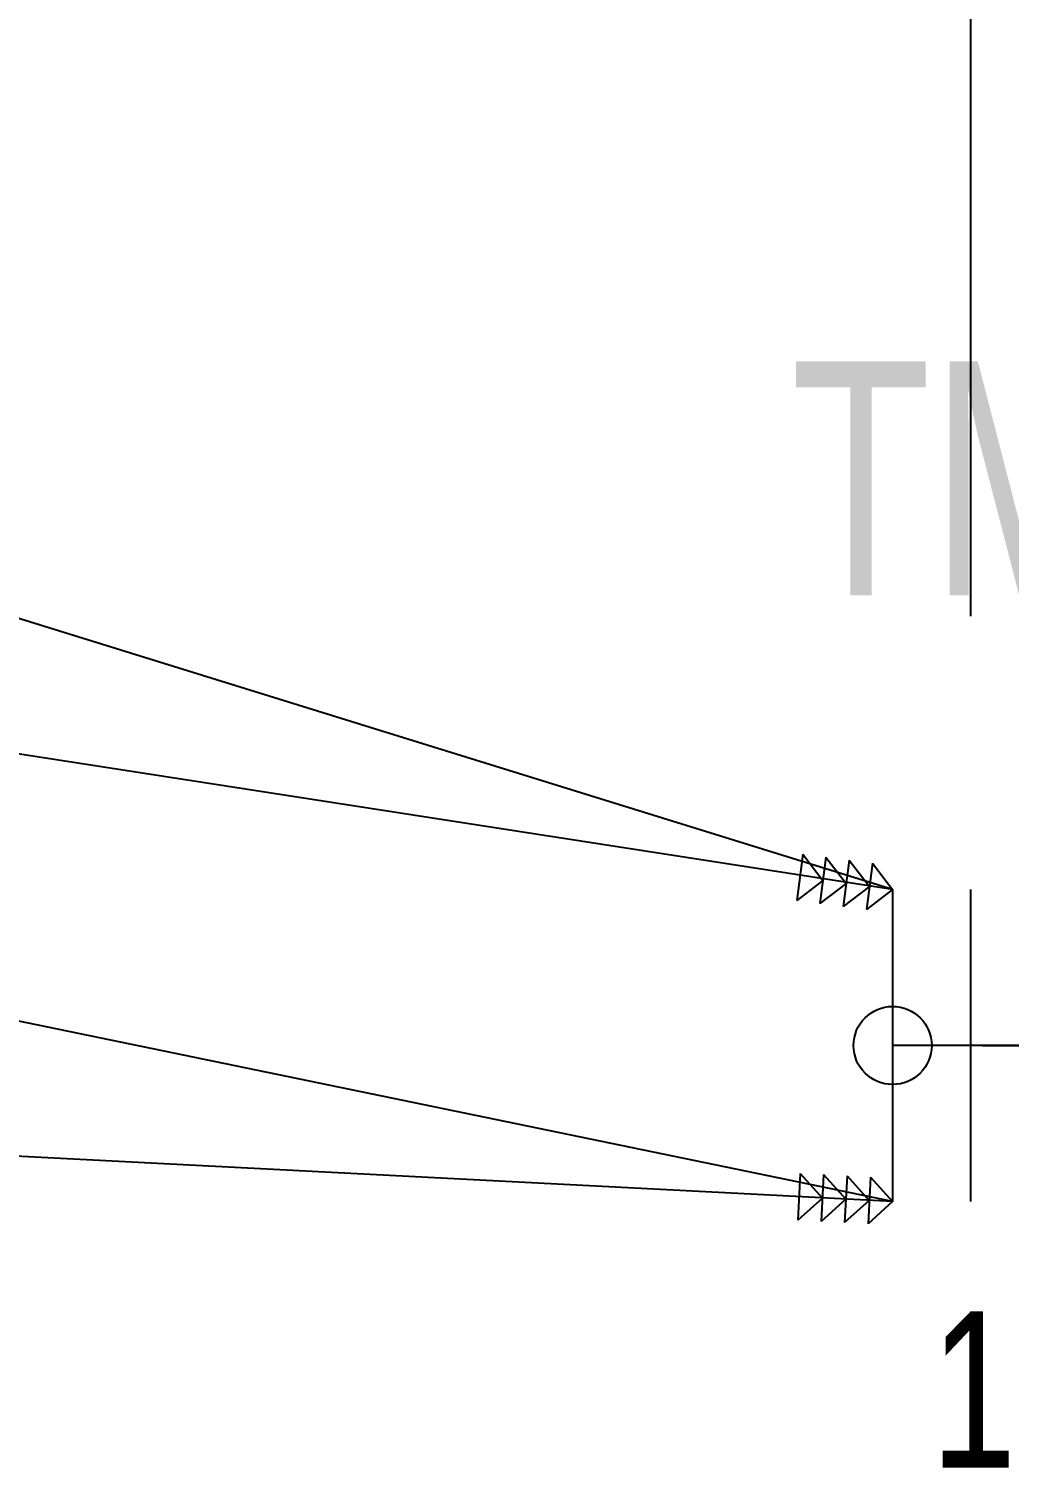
# Model space of a CAD drawing. Header units: millimetres. Extents: x 1587714 to 3094800, y -694377 to -413614.
# Drawn here: x 2051358 to 2057634, y -583527 to -574296 of the extents above; entities that cross this region are included whole.
import ezdxf

# ---------------------------------------------------------------- set-up
doc = ezdxf.new("R2010")
doc.units = ezdxf.units.MM
doc.layers.add('Textos catenaria', color=7, linetype='Continuous')
doc.styles.add('ROMANS', font='arial.ttf', dxfattribs={"width": 0.7})
doc.styles.add('SIMPLEX', font='simplex.shx', dxfattribs={"width": 0.75})
doc.dimstyles.new('MSF-DIM1-50', dxfattribs={"dimscale": 50, "dimtxt": 3, "dimasz": 3.5, "dimexe": 1.5, "dimexo": 1.5, "dimgap": 1, "dimtad": 1, "dimdec": 3, "dimdsep": 46, "dimtxsty": 'SIMPLEX', "dimcen": 1.5, "dimclrd": 251, "dimclre": 251, "dimclrt": 7, "dimaunit": 1, "dimadec": 3, "dimazin": 0, "dimtfac": 1, "dimtdec": 3, "dimtmove": 0, "dimatfit": 3, "dimfxl": 1, "dimtolj": 1, "dimtzin": 0, "dimarcsym": 0})

# ---------------------------------------------------------------- blocks, each defined once
blk = doc.blocks.new('*D120')
at = {"color": 251, "lineweight": -2}
for p, q in [((2046887.7, -574907.1), (2046887.7, -570610.6)), ((2057387.7, -574907.1), (2057387.7, -570610.6)), ((2047062.7, -570685.6), (2057212.7, -570685.6))]:
    blk.add_line(p, q, dxfattribs=at)
at = {"color": 251}
for points in [[(2047062.7, -570656.5), (2047062.7, -570714.8), (2046887.7, -570685.6)], [(2057212.7, -570656.5), (2057212.7, -570714.8), (2057387.7, -570685.6)]]:
    blk.add_solid(points, dxfattribs=at)
at = {"layer": 'Defpoints', "color": 0}
for p in [(2057387.7, -570685.6), (2046887.7, -574982.1), (2057387.7, -574982.1)]:
    blk.add_point(p, dxfattribs=at)
at = {"color": 7, "insert": (2052137.7, -570560.6), "char_height": 150, "attachment_point": 5, "style": 'SIMPLEX'}
blk.add_mtext('\\A1;10500', dxfattribs=at)
blk = doc.blocks.new('*D254')
at = {"color": 251, "lineweight": -2}
for p, q in [((2057462.7, -580807.1), (2061726, -580807.1)), ((2061651, -580982.1), (2061651, -587982.1)), ((2057462.7, -588157.1), (2061726, -588157.1))]:
    blk.add_line(p, q, dxfattribs=at)
at = {"color": 251}
for points in [[(2061621.8, -580982.1), (2061680.1, -580982.1), (2061651, -580807.1)], [(2061621.8, -587982.1), (2061680.1, -587982.1), (2061651, -588157.1)]]:
    blk.add_solid(points, dxfattribs=at)
at = {"layer": 'Defpoints', "color": 0}
for p in [(2057387.7, -580807.1), (2057387.7, -588157.1), (2061651, -588157.1)]:
    blk.add_point(p, dxfattribs=at)
at = {"color": 7, "insert": (2061526, -584482.1), "char_height": 150, "attachment_point": 5, "rotation": 90, "style": 'SIMPLEX'}
blk.add_mtext('\\A1;7350', dxfattribs=at)

msp = doc.modelspace()

# ---------------------------------------------------------------- linework, layer by layer
at = {"color": 8}
msp.add_line((2057387.7201, -578057.058), (2057387.7201, -529054.325), dxfattribs=at)
at = {"color": 3}
for p, q in [((2056887.7201, -579807.058), (2047212.7201, -576807.058)), ((2056887.7201, -579807.058), (2047212.7201, -578307.058)), ((2056887.7201, -581807.058), (2047212.7201, -579807.058)), ((2056887.7201, -581807.058), (2047212.7201, -581307.058))]:
    msp.add_line(p, q, dxfattribs=at)
for p, q in [((2056311.8861, -579581.4141), (2056273.4459, -579878.9411)), ((2056311.8861, -579581.4141), (2056441.4295, -579749.3977)), ((2056460.6496, -579600.6342), (2056422.2095, -579898.1612)), ((2056460.6496, -579600.6342), (2056590.1931, -579768.6178)), ((2056609.4132, -579619.8542), (2056570.973, -579917.3813)), ((2056609.4132, -579619.8542), (2056738.9566, -579787.8379)), ((2056758.1767, -579639.0743), (2056719.7365, -579936.6014)), ((2056758.1767, -579639.0743), (2056887.7201, -579807.058)), ((2056441.4295, -579749.3977), (2056273.4459, -579878.9411)), ((2056590.1931, -579768.6178), (2056422.2095, -579898.1612)), ((2056738.9566, -579787.8379), (2056570.973, -579917.3813)), ((2056887.7201, -579807.058), (2056719.7365, -579936.6014)), ((2056887.7201, -579807.058), (2056887.7201, -581807.058)), ((2057887.7201, -580807.058), (2056887.7201, -580807.058)), ((2056296.2614, -581626.2914), (2056280.7782, -581925.8916)), ((2056296.2614, -581626.2914), (2056438.3199, -581783.8331)), ((2056446.0615, -581634.0331), (2056430.5783, -581933.6332)), ((2056446.0615, -581634.0331), (2056588.12, -581791.5748)), ((2056595.8616, -581641.7747), (2056580.3783, -581941.3748)), ((2056595.8616, -581641.7747), (2056737.92, -581799.3164)), ((2056745.6617, -581649.5163), (2056730.1784, -581949.1164)), ((2056745.6617, -581649.5163), (2056887.7201, -581807.058)), ((2056438.3199, -581783.8331), (2056280.7782, -581925.8916)), ((2056588.12, -581791.5748), (2056430.5783, -581933.6332)), ((2056737.92, -581799.3164), (2056580.3783, -581941.3748)), ((2056887.7201, -581807.058), (2056730.1784, -581949.1164))]:
    msp.add_line(p, q)
at = {"color": 5}
msp.add_line((2057387.7201, -581807.058), (2057387.7201, -579807.058), dxfattribs=at)
at = {"color": 1}
msp.add_circle((2056887.7201, -580807.058), 250, dxfattribs=at)

# ---------------------------------------------------------------- texts
at = {"layer": 'Textos catenaria', "style": 'ROMANS', "width": 0.7}
for s, height, p in [('TM1', 1500, (2056237.065, -577924.8918)), ('1', 1000, (2057133.4456, -583510.2254))]:
    msp.add_text(s, height=height, dxfattribs=at).set_placement(p)

# ---------------------------------------------------------------- dimensions: what is measured, and where the dimension line sits
dim = msp.add_linear_dim(base=(2057387.7201, -570685.6242), p1=(2046887.7201, -574982.058), p2=(2057387.7201, -574982.058), dimstyle='MSF-DIM1-50')
dim.commit()
dim.dimension.update_dxf_attribs({"geometry": '*D120', "text_midpoint": (2052137.7201, -570560.6242)})
dim = msp.add_linear_dim(base=(2061650.9656, -588157.058), p1=(2057387.7201, -580807.058), p2=(2057387.7201, -588157.058), angle=90, dimstyle='MSF-DIM1-50')
dim.commit()
dim.dimension.update_dxf_attribs({"geometry": '*D254', "text_midpoint": (2061525.9656, -584482.058)})

doc.saveas('drawing.dxf')
